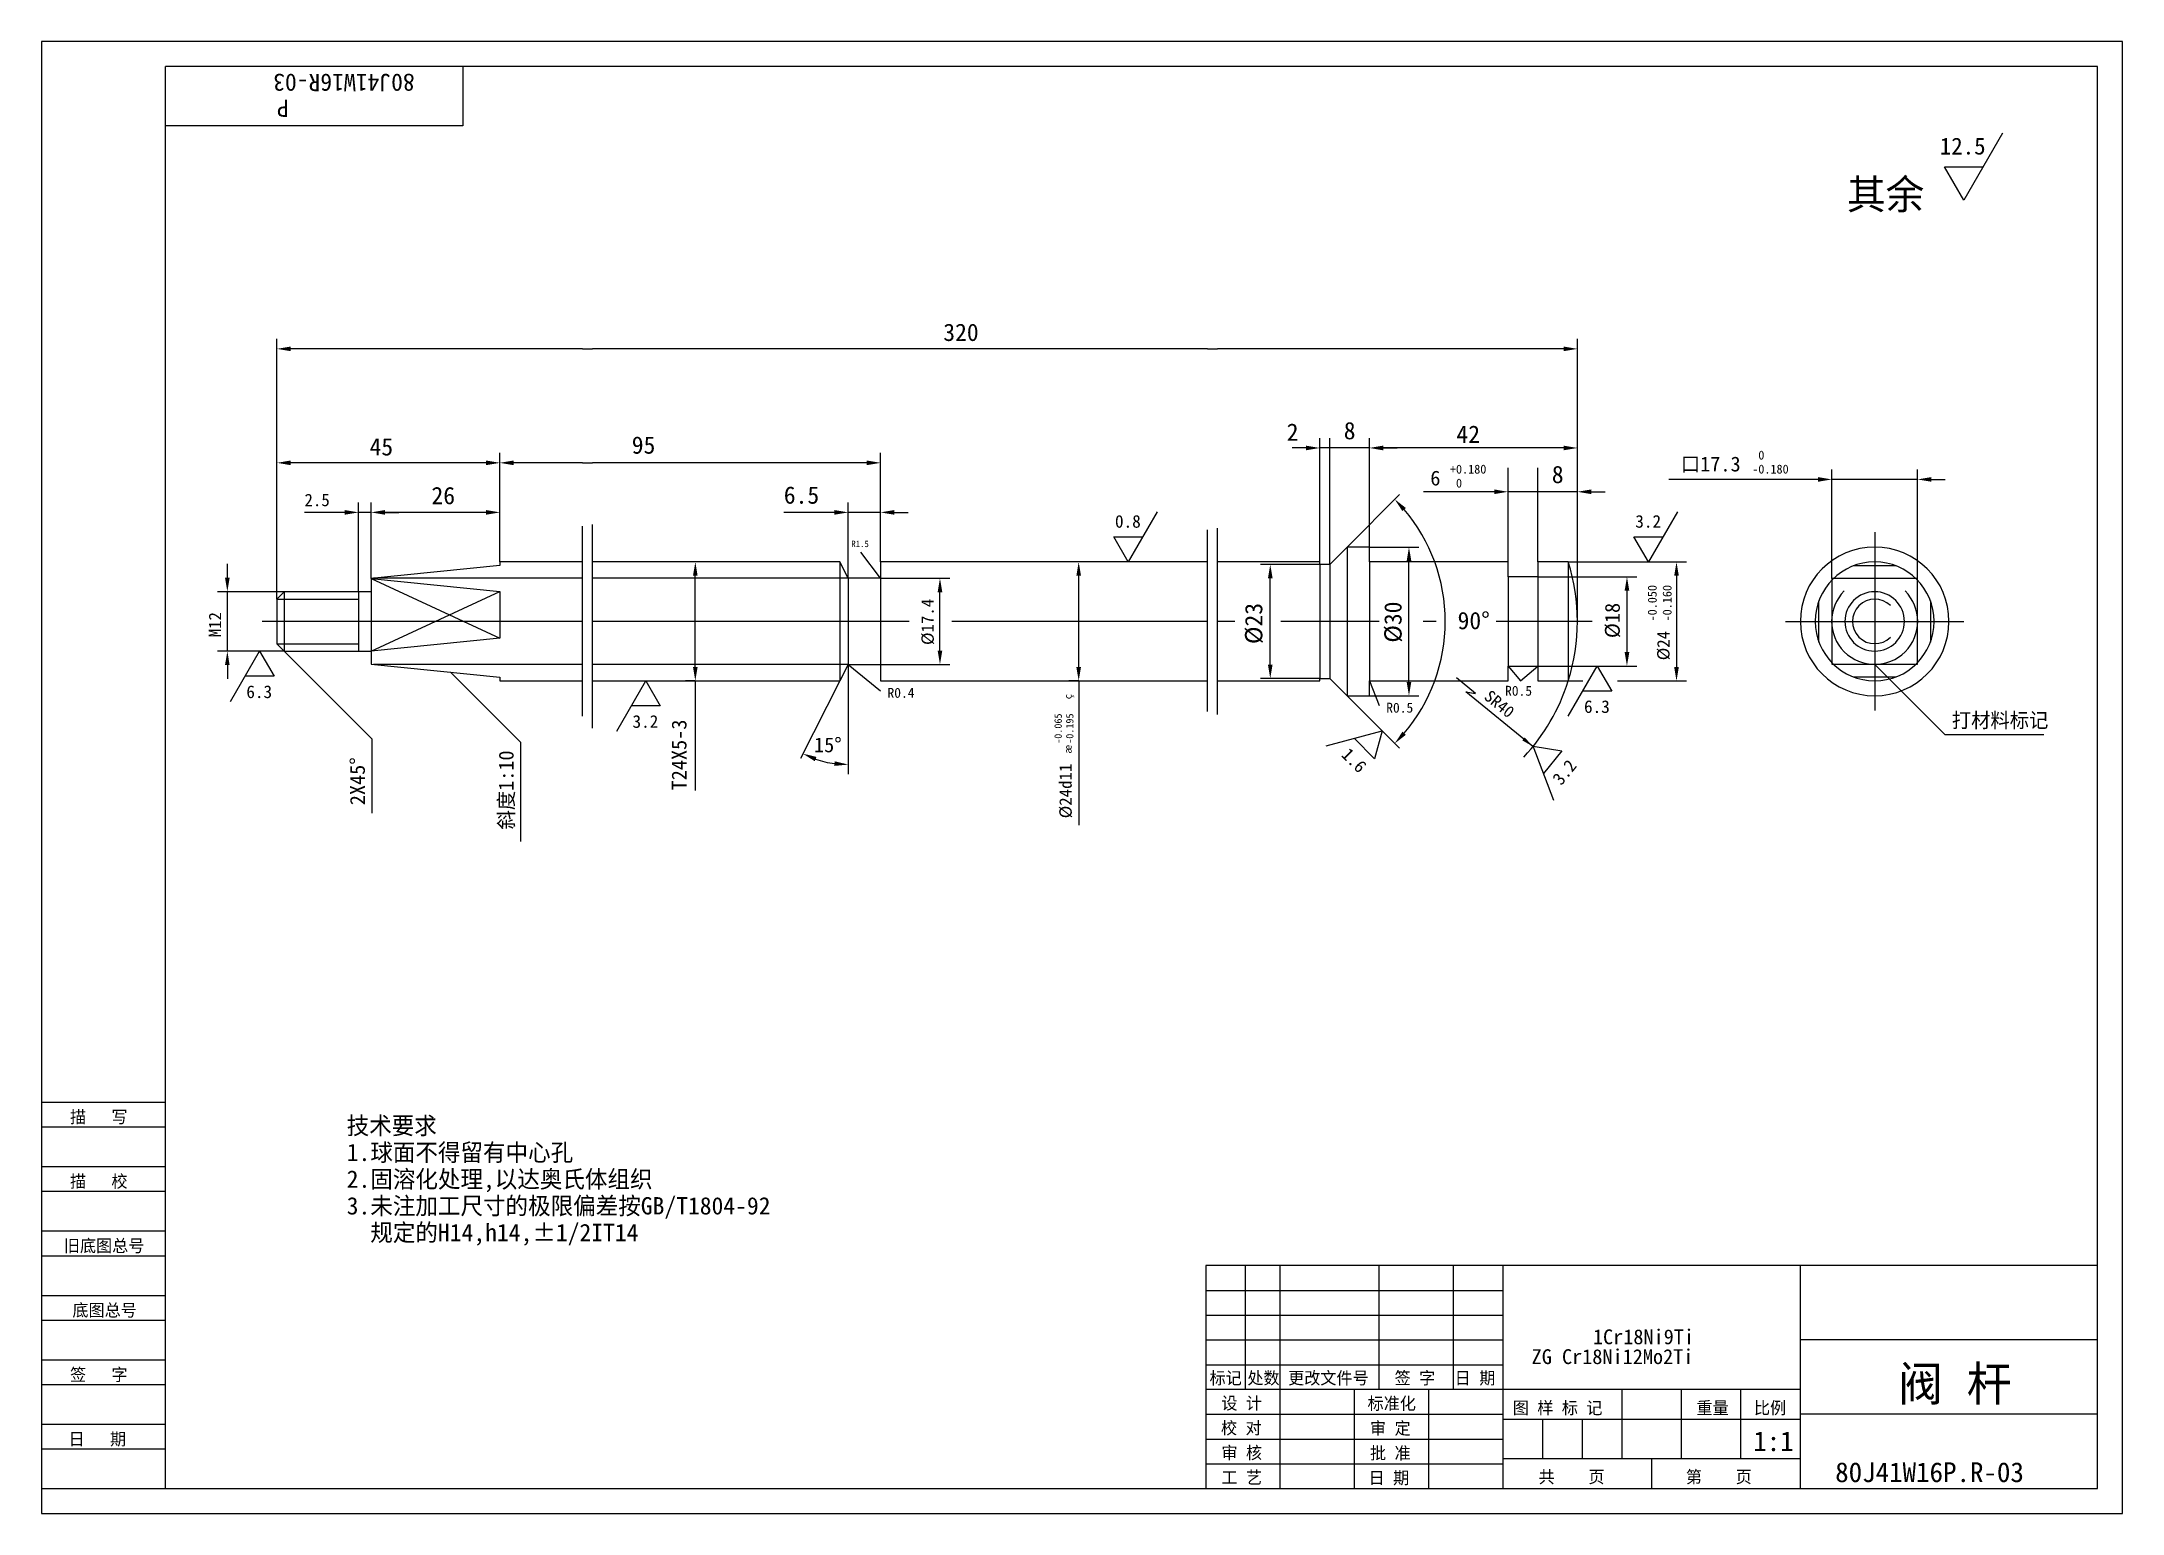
# Model space of a CAD drawing. Header units: metres. Extents: x 0 to 420, y 0 to 297.
import ezdxf

# ---------------------------------------------------------------- set-up
doc = ezdxf.new("R2010")
doc.units = ezdxf.units.M
for name, color, linetype in [('B', 3, 'Continuous'), ('C', 6, 'Continuous'), ('D', 1, 'Continuous'), ('FL', 5, 'Continuous'), ('HA', 5, 'Continuous'), ('T', 7, 'Continuous'), ('TL', 4, 'Continuous')]:
    doc.layers.add(name, color=color, linetype=linetype)

# ---------------------------------------------------------------- blocks, each defined once
blk = doc.blocks.new('TUKUN3')
at = {"layer": 'FL'}
for p, q in [((0, 297), (0, 0)), ((420, 297), (0, 297)), ((420, 0), (420, 297)), ((0, 78), (25, 78)), ((0, 70), (25, 70)), ((0, 65), (25, 65)), ((0, 57), (25, 57)), ((0, 52), (25, 52)), ((243, 25), (243, 50)), ((250, 5), (250, 50)), ((270, 25), (270, 50)), ((285, 25), (285, 50)), ((0, 44), (25, 44)), ((235, 45), (295, 45)), ((0, 39), (25, 39)), ((235, 40), (295, 40)), ((235, 35), (295, 35)), ((0, 31), (25, 31)), ((235, 30), (295, 30)), ((0, 26), (25, 26)), ((280, 5), (280, 25)), ((0, 18), (25, 18)), ((235, 20), (295, 20)), ((0, 13), (25, 13)), ((235, 15), (295, 15)), ((235, 10), (295, 10)), ((0, 0), (420, 0))]:
    blk.add_line(p, q, dxfattribs=at)
at = {"layer": 'TL'}
for p, q in [((25, 5), (25, 292)), ((415, 292), (25, 292)), ((85, 292), (85, 280)), ((415, 5), (415, 292)), ((85, 280), (25, 280)), ((0, 83), (25, 83)), ((235, 50), (235, 5)), ((415, 50), (235, 50)), ((295, 5), (295, 50)), ((355, 5), (355, 50)), ((415, 35), (355, 35)), ((355, 25), (235, 25)), ((265, 5), (265, 25)), ((319, 11), (319, 25)), ((331, 11), (331, 25)), ((343, 11), (343, 25)), ((295, 19), (355, 19)), ((303, 11), (303, 19)), ((311, 11), (311, 19)), ((415, 20), (355, 20)), ((355, 11), (295, 11)), ((325, 5), (325, 11)), ((0, 5), (415, 5))]:
    blk.add_line(p, q, dxfattribs=at)
at = {"layer": 'T'}
for s, p in [('描   写', (5.74, 78.76)), ('描   校', (5.74, 65.76)), ('旧底图总号', (4.49, 52.76)), ('底图总号', (6.22, 39.76)), ('签   字', (5.74, 26.76)), ('标记', (235.75, 26.07)), ('处数', (243.38, 26.07)), ('更改文件号', (251.61, 26.07)), ('签 字', (273.1, 26.07)), ('日 期', (285.23, 26.07)), ('设 计', (238.14, 20.99)), ('标准化', (267.65, 20.93)), ('图 样 标 记', (296.95, 20.04)), ('重量', (334.03, 20.04)), ('比例', (345.64, 20.04)), ('校 对', (238.05, 15.99)), ('审 定', (268.13, 15.93)), ('日   期', (5.45, 13.76)), ('审 核', (238.14, 10.99)), ('批 准', (268.13, 10.93)), ('工 艺', (238.14, 5.99)), ('日 期', (267.84, 5.93)), ('共    页', (302.18, 6.13)), ('第    页', (331.9, 6.13))]:
    blk.add_text(s, height=2.5, dxfattribs=at).set_placement(p)

msp = doc.modelspace()

# ---------------------------------------------------------------- linework, layer by layer
at = {"layer": 'B'}
for p, q in [((109.2, 160.85), (109.2, 199.23)), ((111.17, 158.48), (111.17, 199.57)), ((235.32, 161.8), (235.32, 198.51)), ((237.36, 161.18), (237.36, 198.83))]:
    msp.add_line(p, q, dxfattribs=at)
at = {"layer": 'C'}
for points in [[(370, 198), (370, 162)], [(109.2, 180), (44.49, 180)], [(175.09, 180), (111.17, 180)], [(235.32, 180), (183.72, 180)], [(240.87, 180), (237.36, 180)], [(270, 180), (250.16, 180)], [(281.46, 180), (278.84, 180)], [(313, 180), (293.62, 180)], [(352, 180), (388, 180)]]:
    msp.add_lwpolyline(points, dxfattribs=at)
at = {"layer": 'D'}
for p, q in [((395.81, 278.52), (388, 265)), ((388, 265), (384.1, 271.76)), ((384.1, 271.76), (391.9, 271.76)), ((47.49, 184.5), (47.49, 237)), ((310, 180), (310, 237)), ((109.2, 235), (50.29, 235)), ((109.2, 235), (111.17, 235)), ((235.32, 235), (111.17, 235)), ((235.32, 235), (237.36, 235)), ((307.2, 235), (237.36, 235)), ((255.2, 215), (252.4, 215)), ((258, 192), (258, 216.98)), ((260, 215), (258, 215)), ((260, 191.5), (260, 217)), ((260, 191.5), (260, 216.98)), ((268, 215), (260, 215)), ((268, 195), (268, 217)), ((268, 195), (268, 217)), ((307.2, 215), (270.8, 215)), ((270.8, 215), (273.6, 215)), ((310, 180), (310, 217)), ((47.49, 184.5), (47.49, 214)), ((89.69, 212), (50.29, 212)), ((92.49, 192), (92.49, 214)), ((92.49, 192), (92.49, 214)), ((109.2, 212), (95.29, 212)), ((109.2, 212), (111.17, 212)), ((166.53, 212), (111.17, 212)), ((169.33, 192), (169.33, 214)), ((296, 192), (296, 211)), ((302, 192), (302, 211)), ((361.35, 188.65), (361.35, 210.65)), ((378.65, 188.65), (378.65, 210.65)), ((290.4, 206.16), (278.95, 206.16)), ((293.2, 206.16), (290.4, 206.16)), ((302, 206.16), (296, 206.16)), ((310, 206.16), (302, 206.16)), ((312.8, 206.16), (315.6, 206.16)), ((355.75, 208.65), (328.42, 208.65)), ((358.55, 208.65), (355.75, 208.65)), ((378.65, 208.65), (361.35, 208.65)), ((381.45, 208.65), (384.25, 208.65)), ((58.39, 202), (53.06, 202)), ((61.19, 202), (58.39, 202)), ((63.99, 186), (63.99, 204)), ((66.49, 202), (63.99, 202)), ((66.49, 188.65), (66.49, 204)), ((66.49, 188.65), (66.49, 204)), ((89.69, 202), (69.29, 202)), ((69.29, 202), (72.09, 202)), ((92.49, 192), (92.49, 204)), ((157.23, 202), (149.81, 202)), ((160.03, 202), (157.23, 202)), ((162.83, 188.7), (162.83, 204)), ((169.33, 202), (162.83, 202)), ((169.33, 192), (169.33, 204)), ((172.13, 202), (174.93, 202)), ((225.18, 202.14), (219.33, 192)), ((302, 192), (302, 204)), ((310, 180), (310, 204)), ((330.21, 202.14), (324.35, 192)), ((219.33, 192), (216.4, 197.07)), ((216.4, 197.07), (222.26, 197.07)), ((268, 195), (278, 195)), ((321.42, 197.07), (327.28, 197.07)), ((324.35, 192), (321.42, 197.07)), ((37.49, 188.8), (37.49, 191.6)), ((131.95, 192), (129.95, 192)), ((131.95, 170.8), (131.95, 189.2)), ((209.33, 192), (207.33, 192)), ((209.33, 170.8), (209.33, 189.2)), ((258, 191.5), (246, 191.5)), ((276, 167.8), (276, 192.2)), ((302, 189), (322, 189)), ((308.16, 192), (332, 192)), ((330, 189.2), (330, 170.8)), ((48.99, 186), (35.49, 186)), ((37.49, 174), (37.49, 186)), ((169.33, 188.7), (183.33, 188.7)), ((181.33, 174.1), (181.33, 185.9)), ((248, 171.3), (248, 188.7)), ((320, 186.2), (320, 173.8)), ((48.99, 174), (35.49, 174)), ((38.13, 163.86), (43.99, 174)), ((43.99, 174), (46.91, 168.93)), ((37.49, 171.2), (37.49, 168.4)), ((46.91, 168.93), (41.06, 168.93)), ((116.09, 157.86), (121.95, 168)), ((121.95, 168), (124.87, 162.93)), ((131.95, 168), (129.95, 168)), ((131.95, 168), (131.95, 145.9)), ((161.15, 168), (153.16, 152.34)), ((169.33, 171.3), (183.33, 171.3)), ((209.33, 168), (207.33, 168)), ((209.33, 168), (209.33, 138.9)), ((258, 168.5), (246, 168.5)), ((289.44, 165.46), (285.56, 168.62)), ((302, 171), (322, 171)), ((308.15, 160.86), (314, 171)), ((308.16, 168), (311.06, 168)), ((314, 171), (316.93, 165.93)), ((318.12, 168), (332, 168)), ((268, 165), (278, 165)), ((287.47, 165.78), (289.44, 165.46)), ((301.02, 154.75), (287.47, 165.78)), ((316.93, 165.93), (311.07, 165.93)), ((124.87, 162.93), (119.02, 162.93)), ((259.26, 154.9), (270.57, 157.93)), ((269.06, 152.27), (264.92, 156.41)), ((270.57, 157.93), (269.06, 152.27)), ((162.83, 151.3), (162.83, 149.2)), ((301.06, 154.8), (306.84, 153.87)), ((305.24, 143.86), (301.06, 154.8)), ((306.84, 153.87), (303.15, 149.33))]:
    msp.add_line(p, q, dxfattribs=at)
for points in [[(263.5, 195), (274.11, 205.61)], [(169.33, 188.7), (165.33, 194)], [(48.99, 174), (66.67, 156.32), (66.67, 141.32)], [(82.54, 169.75), (96.68, 155.6), (96.68, 135.6)], [(162.83, 171.3), (162.83, 151.3)], [(162.83, 171.3), (169.33, 166)], [(268, 168), (270, 163)], [(296, 171), (298.5, 168), (302, 171)], [(370, 171.3), (384.14, 157.16), (404.14, 157.16)], [(263.5, 165), (274.11, 154.39)]]:
    msp.add_lwpolyline(points, dxfattribs=at)
for centre, radius, start, end in [((248.5, 180), 34.83, 360, 40.39), ((248.5, 180), 34.83, 319.61, 360), ((270, 180), 40, 316.83, 342.54), ((162.83, 171.3), 20.19, 250.91, 262.05)]:
    msp.add_arc(centre, radius, start, end, dxfattribs=at)
for points in [[(50.29, 235.47), (50.29, 234.53), (47.49, 235)], [(307.2, 235.47), (307.2, 234.53), (310, 235)], [(255.2, 215.47), (255.2, 214.53), (258, 215)], [(270.8, 215.47), (270.8, 214.53), (268, 215)], [(270.8, 215.47), (270.8, 214.53), (268, 215)], [(307.2, 215.47), (307.2, 214.53), (310, 215)], [(50.29, 212.47), (50.29, 211.53), (47.49, 212)], [(89.69, 212.47), (89.69, 211.53), (92.49, 212)], [(95.29, 212.47), (95.29, 211.53), (92.49, 212)], [(166.53, 212.47), (166.53, 211.53), (169.33, 212)], [(293.2, 206.63), (293.2, 205.69), (296, 206.16)], [(312.8, 206.63), (312.8, 205.69), (310, 206.16)], [(358.55, 209.12), (358.55, 208.18), (361.35, 208.65)], [(381.45, 209.12), (381.45, 208.18), (378.65, 208.65)], [(61.19, 202.47), (61.19, 201.53), (63.99, 202)], [(69.29, 202.47), (69.29, 201.53), (66.49, 202)], [(69.29, 202.47), (69.29, 201.53), (66.49, 202)], [(89.69, 202.47), (89.69, 201.53), (92.49, 202)], [(160.03, 202.47), (160.03, 201.53), (162.83, 202)], [(172.13, 202.47), (172.13, 201.53), (169.33, 202)], [(274.68, 202.25), (275.37, 202.89), (273.13, 204.63)], [(275.53, 192.2), (276.47, 192.2), (276, 195)], [(131.48, 189.2), (132.41, 189.2), (131.95, 192)], [(208.86, 189.2), (209.8, 189.2), (209.33, 192)], [(247.53, 188.7), (248.47, 188.7), (248, 191.5)], [(319.53, 186.2), (320.47, 186.2), (320, 189)], [(329.53, 189.2), (330.47, 189.2), (330, 192)], [(37.02, 188.8), (37.95, 188.8), (37.49, 186)], [(180.86, 185.9), (181.8, 185.9), (181.33, 188.7)], [(37.02, 171.2), (37.95, 171.2), (37.49, 174)], [(180.86, 174.1), (181.8, 174.1), (181.33, 171.3)], [(319.53, 173.8), (320.47, 173.8), (320, 171)], [(131.48, 170.8), (132.41, 170.8), (131.95, 168)], [(208.86, 170.8), (209.8, 170.8), (209.33, 168)], [(247.53, 171.3), (248.47, 171.3), (248, 168.5)], [(329.53, 170.8), (330.47, 170.8), (330, 168)], [(275.53, 167.8), (276.47, 167.8), (276, 165)], [(275.37, 157.11), (274.68, 157.75), (273.13, 155.37)], [(298.86, 156), (301.02, 154.75), (299.35, 156.61)], [(156.05, 151.79), (156.41, 152.65), (153.65, 153.32)], [(160.07, 151.77), (160, 150.84), (162.83, 151.11)]]:
    msp.add_solid(points, dxfattribs=at)
at = {"layer": 'HA'}
for points in [[(66.49, 188.65), (92.49, 176.6)], [(66.49, 174), (92.49, 186.05)], [(109.2, 188.7), (66.99, 188.7)], [(162.83, 188.7), (111.17, 188.7)], [(47.49, 184.5), (63.99, 184.5)], [(47.49, 175.5), (63.99, 175.5)], [(109.2, 171.3), (66.99, 171.3)], [(162.83, 171.3), (111.17, 171.3)]]:
    msp.add_lwpolyline(points, dxfattribs=at)
for points in [[(363.85, 186.15, 2.41), (376.15, 186.15, 2.41)], [(373.18, 183.18, 2.41), (373.18, 176.82, 2.41)]]:
    msp.add_lwpolyline(points, format="xyb", dxfattribs=at)
at = {"layer": 'TL'}
for p, q in [((162.83, 188.7), (161.15, 192)), ((308.16, 192), (308.16, 168)), ((162.83, 171.3), (161.15, 168))]:
    msp.add_line(p, q, dxfattribs=at)
for points in [[(308.16, 192), (302, 192), (302, 189), (296, 189), (296, 192), (268, 192), (268, 195), (263.5, 195), (260, 191.5), (258, 191.5), (258, 192), (237.36, 192)], [(263.5, 195), (263.5, 165)], [(109.2, 192), (92.49, 192), (92.49, 191.25), (66.49, 188.65), (66.49, 186), (63.99, 186), (48.99, 186), (47.49, 184.5), (47.49, 175.5), (48.99, 174), (66.49, 174), (66.49, 171.35), (92.49, 168.75), (92.49, 168), (109.2, 168)], [(161.15, 192), (111.17, 192)], [(161.15, 192), (161.15, 168)], [(235.32, 192), (169.33, 192), (169.33, 188.7), (162.83, 188.7)], [(258, 191.5), (258, 168.5)], [(260, 191.5), (260, 168.5)], [(268, 192), (268, 168)], [(296, 189), (296, 171)], [(302, 189), (302, 171)], [(365.82, 191.25), (374.18, 191.25)], [(48.99, 186), (48.99, 174)], [(63.99, 186), (63.99, 174)], [(66.49, 188.65), (92.49, 186.05), (92.49, 176.6), (66.49, 174)], [(66.49, 186), (66.49, 174)], [(162.83, 188.7), (162.83, 171.3)], [(169.33, 188.7), (169.33, 171.3)], [(361.35, 188.65), (361.35, 171.35), (378.65, 171.35), (378.65, 188.65), (361.35, 188.65)], [(358.75, 175.82), (358.75, 184.18)], [(381.25, 184.18), (381.25, 175.82)], [(111.17, 168), (161.15, 168)], [(162.83, 171.3), (169.33, 171.3), (169.33, 168), (235.32, 168)], [(237.36, 168), (258, 168), (258, 168.5), (260, 168.5), (263.5, 165), (268, 165), (268, 168), (296, 168), (296, 171), (302, 171), (302, 168), (308.16, 168)], [(374.18, 168.75), (365.82, 168.75)]]:
    msp.add_lwpolyline(points, dxfattribs=at)
for points in [[(370, 195, 1), (370, 165, 1)], [(370, 192, 1), (370, 168, 1)], [(370, 186, 1), (370, 174, 1)]]:
    msp.add_lwpolyline(points, format="xyb", close=True, dxfattribs=at)
msp.add_arc((270, 180), 40, 342.54, 17.46, dxfattribs=at)

# ---------------------------------------------------------------- block references
at = {"layer": 'D'}
msp.add_blockref('TUKUN3', (0, 0), dxfattribs=at)

# ---------------------------------------------------------------- texts
for s, height, rotation, p in [('80J41W16R-03', 3.5, 180, (75.31, 290.49)), ('P', 3.5, 180, (49.88, 285.31)), ('-0.050', 1.8, 90, (326, 180)), ('-0.160', 1.8, 90, (329, 180)), ('M12', 2.5, 90, (36.24, 176.79)), ('%%C17.4', 2.5, 90, (180.08, 175.24)), ('%%C23', 3.5, 90, (246.4, 175.43)), ('%%C30', 3.5, 90, (274.51, 175.71)), ('%%C18', 3, 90, (318.55, 176.63)), ('%%C24', 2.5, 90, (328.59, 172.16)), ('%%231', 1.5, 90, (207.92, 164.3)), ('SR40', 2.4, 320.85, (290.98, 164.48)), ('T24X5-3', 3, 90, (130.17, 145.9)), ('-0.065', 1.5, 90, (205.92, 155.3)), ('-0.195', 1.5, 90, (208.27, 155.3)), ('2X45%%d', 3, 90, (65.25, 142.91)), ('斜度1:10', 3, 90, (95.27, 138)), ('%%230', 1.5, 90, (207.92, 153.3)), ('1.6', 2.55, 315, (262.2, 152.91)), ('3.2', 2.55, 50.9, (306.72, 146.75)), ('%%c24d11', 2.5, 90, (207.92, 140.27))]:
    msp.add_text(s, height=height, rotation=rotation, dxfattribs=at).set_placement(p)
for s, height, p in [('12.5', 3.4, (383.14, 274.22)), ('其余', 6, (364.41, 263.18)), ('320', 3.5, (182, 236.59)), ('2', 3.5, (251.32, 216.44)), ('8', 3.5, (262.83, 216.75)), ('42', 3.5, (285.58, 216.03)), ('45', 3.5, (66.19, 213.49)), ('95', 3.5, (119.12, 213.84)), (' 0', 1.8, (345.29, 212.66)), ('6', 3, (280.31, 207.43)), ('+0.180', 1.8, (284.27, 209.83)), ('8', 3.5, (304.83, 207.91)), ('口17.3', 3, (330.88, 210.26)), ('-0.180', 1.8, (345.29, 209.84)), ('26', 3.5, (78.69, 203.65)), ('6.5', 3.5, (149.81, 203.75)), (' 0', 1.8, (284.27, 207.01)), ('2.5', 2.5, (53.06, 203.25)), ('0.8', 2.55, (216.66, 198.91)), ('3.2', 2.55, (321.68, 198.91)), ('R1.5', 1.3, (163.44, 195)), ('90%%d', 3.5, (285.81, 178.42)), ('6.3', 2.55, (41.32, 164.53)), ('R0.4', 2, (170.74, 164.59)), ('R0.5', 2, (295.4, 165)), ('6.3', 2.55, (311.33, 161.53)), ('3.2', 2.55, (119.27, 158.53)), ('R0.5', 2, (271.41, 161.59)), ('打材料标记', 3, (385.56, 158.57)), ('15%%d', 3, (155.91, 153.59)), ('技术要求', 3.5, (61.58, 76.49)), ('1.球面不得留有中心孔', 3.5, (61.58, 71.1)), ('2.固溶化处理,以达奥氏体组织', 3.5, (61.58, 65.71)), ('3.未注加工尺寸的极限偏差按GB/T1804-92          ', 3.5, (61.58, 60.32)), ('  规定的H14,h14,%%P1/2IT14', 3.5, (61.58, 54.93)), ('1Cr18Ni9Ti', 3, (313.13, 34.13)), ('ZG Cr18Ni12Mo2Ti', 3, (300.76, 30.13)), ('阀 杆', 7, (374.71, 22.67)), ('1:1', 4, (345.49, 12.56)), ('80J41W16P.R-03', 4, (362.03, 6.31))]:
    msp.add_text(s, height=height, dxfattribs=at).set_placement(p)

doc.saveas('drawing.dxf')
